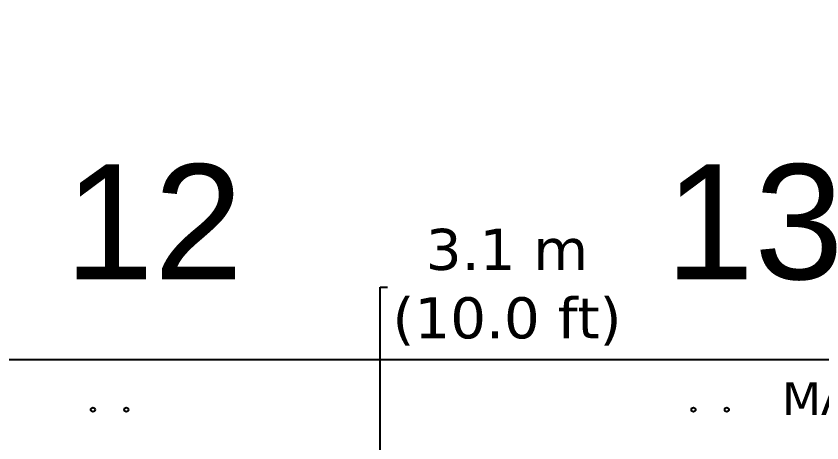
# Model space of a CAD drawing. Header units: feet. Extents: x 0 to 695, y -979 to -294.
# Drawn here: x 63.346 to 68.253, y -347.628 to -345.03 of the extents above; entities that cross this region are included whole.
import ezdxf

# ---------------------------------------------------------------- set-up
doc = ezdxf.new("R2010")
doc.units = ezdxf.units.FT
doc.header["$MEASUREMENT"] = 0
doc.header["$PDMODE"] = 35
for name, color, linetype in [('ATM Mangroves', 3, 'Continuous'), ('Beach Slopes', 80, 'Continuous'), ('No of Bays', 2, 'Continuous')]:
    doc.layers.add(name, color=color, linetype=linetype)
doc.styles.get("Standard").update_dxf_attribs({"font": 'verdana.ttf'})
doc.dimstyles.new('Meters', dxfattribs={"dimscale": 0.25, "dimtxt": 1, "dimasz": 0.18, "dimexe": 0.178, "dimexo": 0.0625, "dimgap": 0.09, "dimtad": 0, "dimtih": 1, "dimtoh": 1, "dimzin": 0, "dimdsep": 46, "dimtxsty": 'Standard', "dimcen": 0.09, "dimazin": 0, "dimtfac": 1, "dimtofl": 0, "dimtmove": 0, "dimatfit": 3, "dimfxl": 0.5, "dimfxlon": 1, "dimtolj": 1, "dimtzin": 0, "dimarcsym": 0})

# ---------------------------------------------------------------- blocks, each defined once
blk = doc.blocks.new('*D67')
at = {"layer": 'ATM Mangroves', "color": 0, "lineweight": -2, "transparency": 16777216}
for p, q in [((65.56328667980365, -347.8066336649337), (65.56328667980365, -346.6806235394222)), ((65.56328667980365, -346.6806235394222), (65.60828667980365, -346.6806235394222)), ((65.68828667980365, -347.8066336649337), (65.51878667980365, -347.8066336649337)), ((65.56328667980365, -350.8096336649336), (65.56328667980365, -347.8516336649337)), ((65.68828667980365, -350.8546336649337), (65.51878667980365, -350.8546336649337))]:
    blk.add_line(p, q, dxfattribs=at)
at = {"layer": 'ATM Mangroves', "color": 0, "transparency": 16777216}
for points in [[(65.55578667980366, -347.8516336649337), (65.57078667980365, -347.8516336649337), (65.56328667980365, -347.8066336649337)], [(65.55578667980366, -350.8096336649336), (65.57078667980365, -350.8096336649336), (65.56328667980365, -350.8546336649337)]]:
    blk.add_solid(points, dxfattribs=at)
at = {"layer": 'Defpoints', "color": 0, "transparency": 16777216}
for p in [(65.56328667980365, -347.8066336649337), (67.03822586073485, -347.8066336649337), (66.9367498843285, -350.8546336649337)]:
    blk.add_point(p, dxfattribs=at)
at = {"layer": 'ATM Mangroves', "color": 0, "transparency": 16777216, "insert": (66.33562213984385, -346.6806235394222), "char_height": 0.25, "attachment_point": 5}
blk.add_mtext('\\A1;3.1 m\\P(10.0 ft)', dxfattribs=at)
blk = doc.blocks.new('*D110')
at = {"color": 0, "lineweight": -2, "transparency": 16777216}
for p, q in [((5.440331625085842, -341.666036472313), (5.440331625085842, -340.166036472313)), ((109.8427111904687, -341.666036472313), (109.8427111904687, -340.166036472313)), ((6.440331625085842, -340.666036472313), (50.78682514643971, -340.666036472313)), ((108.8427111904687, -340.666036472313), (67.28887742649344, -340.666036472313))]:
    blk.add_line(p, q, dxfattribs=at)
at = {"color": 0, "transparency": 16777216}
for points in [[(6.440331625085842, -340.4993698056463), (6.440331625085842, -340.8327031389796), (5.440331625085842, -340.666036472313)], [(108.8427111904687, -340.4993698056463), (108.8427111904687, -340.8327031389796), (109.8427111904687, -340.666036472313)]]:
    blk.add_solid(points, dxfattribs=at)
at = {"layer": 'Defpoints', "color": 0, "transparency": 16777216}
for p in [(109.8427111904687, -340.666036472313), (5.440331625085842, -347.1208336649337), (109.8427111904687, -347.1208336649336)]:
    blk.add_point(p, dxfattribs=at)
at = {"color": 0, "transparency": 16777216, "insert": (59.03785128646658, -340.666036472313), "char_height": 0.875, "attachment_point": 5}
blk.add_mtext('\\A1;{\\H1.71429x;104 m (341 ft)}', dxfattribs=at)

msp = doc.modelspace()

# ---------------------------------------------------------------- linework, layer by layer
at = {"transparency": 33554687}
msp.add_line((13.06433162508584, -347.1208336649337), (100.4911316250858, -347.1208336649337), dxfattribs=at)
at = {"color": 0, "transparency": 33554687}
for centre in [(63.81353162508584, -347.4256336649337), (64.01673162508584, -347.4256336649337), (67.47113162508583, -347.4256336649337), (67.67433162508584, -347.4256336649337)]:
    msp.add_circle(centre, 0.0127, dxfattribs=at)

# ---------------------------------------------------------------- texts
at = {"layer": 'Beach Slopes', "color": 0, "transparency": 33554687, "insert": (68.0108875688401, -347.2583378190653), "char_height": 0.2, "attachment_point": 1}
msp.add_mtext_dynamic_manual_height_columns('\\pxt17;MAX Wave Crest WL', width=3.099786966262855, gutter_width=1, heights=[0], dxfattribs=at)
at = {"layer": 'No of Bays', "color": 0, "transparency": 33554687, "char_height": 3.5, "width": 19.93908790006646, "attachment_point": 1}
for s, insert in [('{\\f@Arial Unicode MS|b0|i0|c0|p34;\\H0.2x;12}', (63.64033025148168, -345.9315146955668)), ('{\\f@Arial Unicode MS|b0|i0|c0|p34;\\H0.2x;13}', (67.29793025148169, -345.9315146955668))]:
    msp.add_mtext(s, dxfattribs=dict(at, insert=insert))

# ---------------------------------------------------------------- dimensions: what is measured, and where the dimension line sits
at = {"transparency": 33554687}
dim = msp.add_linear_dim(base=(109.8427111904687, -340.666036472313), p1=(5.440331625085842, -347.1208336649337), p2=(109.8427111904687, -347.1208336649336), text='{\\H1.71429x;<> (341 ft)}', dimstyle='Meters', override={"dimtxt": 3.5, "dimasz": 4, "dimexe": 2, "dimgap": 3, "dimdec": 0, "dimpost": ' m', "dimfxl": 4}, dxfattribs=at)
dim.commit()
dim.dimension.update_dxf_attribs({"geometry": '*D110', "text_midpoint": (59.03785128646658, -340.666036472313), "dimtype": 160})
at = {"layer": 'ATM Mangroves', "color": 7, "transparency": 33554687}
dim = msp.add_linear_dim(base=(65.56328667980365, -347.8066336649337), p1=(66.93674988432848, -350.8546336649335), p2=(67.03822586073483, -347.8066336649335), angle=90, text='3.1 m\\P(10.0 ft)', dimstyle='Meters', override={"dimdec": 1, "dimpost": ' m'}, dxfattribs=at)
dim.commit()
dim.dimension.update_dxf_attribs({"geometry": '*D67', "text_midpoint": (66.33562213984385, -346.6806235394222), "dimtype": 160})

doc.saveas('drawing.dxf')
